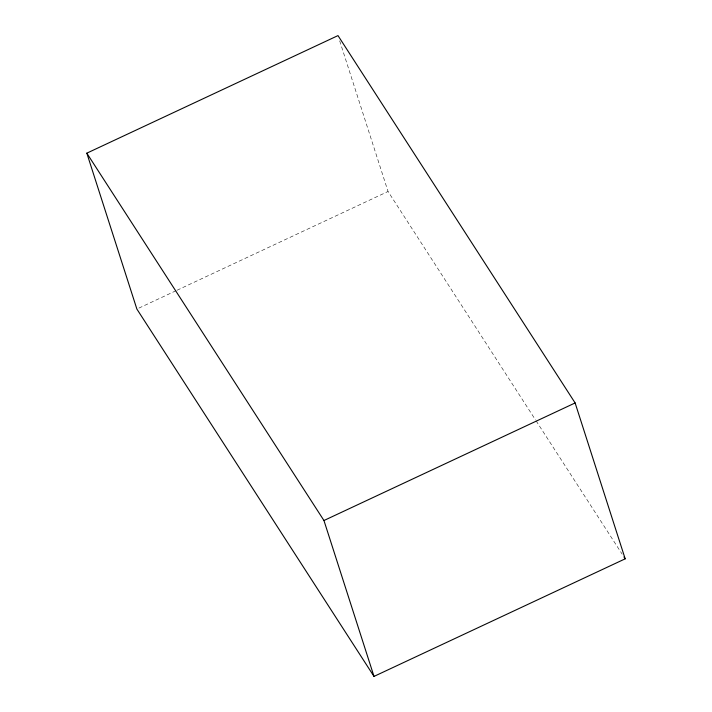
<?xml version="1.0" encoding="UTF-8"?>
<svg xmlns="http://www.w3.org/2000/svg" width="712" height="712" viewBox="0 0 712 712"><rect width="100%" height="100%" fill="white"/><g stroke="black" fill="none" stroke-linecap="round" stroke-linejoin="round"><path stroke-width="0.53" stroke-dasharray="3.56 2.67" d="M138.885 308.109L176.051 290.71M177.057 290.238L388.049 191.484L535.504 419.911M536.1 420.837L622.163 554.167M339.686 40.869L388.049 191.484"/><path stroke-width="1.07" d="M86.82 153.169L337.995 35.6L575.127 402.947L625.181 558.831L374.005 676.4L136.873 309.053L86.82 153.169L323.951 520.517L374.005 676.4M323.951 520.517L575.127 402.947M623.97 556.962L625.181 558.831"/></g></svg>
